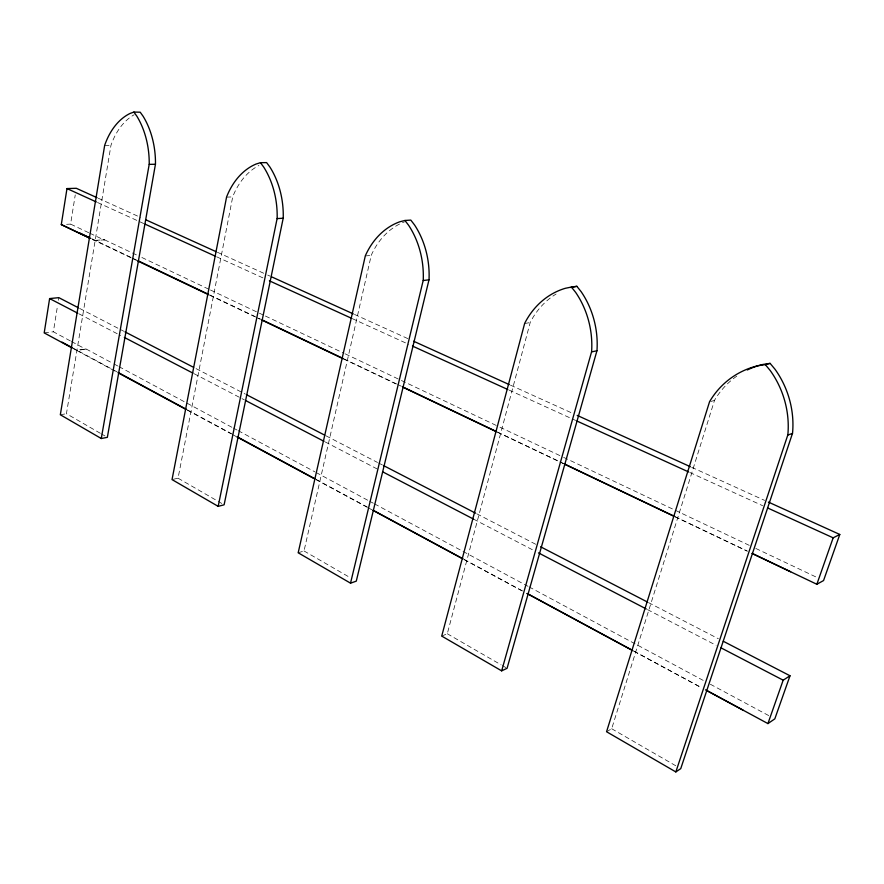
<?xml version="1.0" encoding="UTF-8"?>
<svg xmlns="http://www.w3.org/2000/svg" width="884" height="884" viewBox="0 0 884 884"><rect width="100%" height="100%" fill="white"/><g stroke="black" fill="none" stroke-linecap="round" stroke-linejoin="round"><path stroke-width="0.66" stroke-dasharray="4.42 3.31" d="M70.311 340.892L53.371 331.787L57.559 305.532M58.399 300.273L58.819 297.654M88.687 232.691L70.587 224.105L75.25 194.922M100.334 433.282L66.433 413.701L110.964 145.319A67.803 46.753 86.5 0 1 134.147 114.743M73.273 348.605L76.908 350.572L86.102 348.981L76.963 350.219M131.274 257.907L91.505 238.967L95.129 240.724L104.445 239.752L95.185 240.338M173.242 479.305L178.049 478.189L232.735 196.756A71.924 53.36 85.4 0 1 258.935 165.474M298.184 552.787L304.019 550.964L371.247 255.266A76.654 61.383 83.1 0 1 404.408 221.873M441.724 636.082L447.282 633.751L530.223 322.417A82.3 71.173 77.3 0 1 556.058 294.063M606.557 731.731L611.684 728.736L714.537 400.275A89.969 82.444 59 0 1 738.936 374.683M710.725 401.502L714.46 400.43M60.333 414.762L66.433 413.701M524.61 323.489L530.157 322.572M44.2 332.892L53.371 331.787M365.28 255.951L371.203 255.41M66.609 224.315L70.587 224.105M226.536 197.132L232.691 196.9M104.632 145.462L110.931 145.451M98.279 198.248L140.666 217.475M217.398 252.26L266.46 274.504M267.719 275.079L270.239 276.217M354.517 314.439L409.867 339.533M510.499 385.159L572.147 413.104M691.653 467.293L764.605 500.377M97.527 202.491L143.86 223.608M216.657 256.802L265.609 279.112M352.208 318.583L408.695 344.329M509.096 390.109L575.617 420.43M689.829 472.487L762.627 505.681M104.445 239.752L136.876 255.122M141.871 257.487L209.254 289.422M210.502 290.018L264.15 315.444M265.399 316.03L344.009 353.291M345.257 353.876L400.165 379.899M401.402 380.496L498.731 426.618M499.979 427.204L562.368 456.774M563.616 457.371L749.533 545.483M755.776 548.434L817.346 577.617M89.892 233.254L104.378 240.128M91.616 238.636L131.285 257.542M132.534 258.139L137.517 260.515M209.707 294.924L260.747 319.246M344.152 358.992L396.43 383.91M397.678 384.507L401.413 386.286M497.261 431.967L563.23 463.404M675.265 516.797L747.466 551.207M132.523 258.493L137.506 260.868M209.795 295.289L254.669 316.649M255.918 317.234L260.902 319.61M343.169 358.771L396.761 384.286M497.725 432.342L558.798 461.415M560.036 462.012L563.782 463.791M674.713 516.599L747.002 551.008M79.615 308.406L123.727 331.213M196.071 368.628L245.111 393.988M326.03 435.834L377.523 462.465M378.75 463.094L382.429 464.995M476.841 513.825L535.693 544.257M648.491 602.59L718.383 638.734M79.007 313.853L120.666 335.522M194.171 373.766L240.735 397.988M241.962 398.629L244.404 399.899M325.268 441.967L379.181 470.012M473.526 519.096L533.56 550.334M647.508 609.606L716.117 645.298M86.102 348.981L112.876 363.357M114.091 364.009L117.738 365.976M118.953 366.628L185.883 402.574M187.099 403.226L232.127 427.403M233.343 428.055L236.989 430.022M238.205 430.674L314.87 471.846M316.085 472.498L368.407 500.598M369.623 501.25L373.28 503.217M374.496 503.869L527.814 586.214M529.03 586.865L704.261 680.967M710.338 684.238L768.925 715.697M71.516 341.533L86.035 349.346M72.355 347.721L117.008 371.855M187.397 409.889L233.509 434.806M316.03 479.393L369.424 508.245M464.078 559.395L522.322 590.877M633.972 651.199L701.929 687.929M76.908 350.55L116.953 372.164M187.331 410.154L231.011 433.735M232.216 434.387L237.078 437.016M315.942 479.581L366.904 507.096M368.12 507.748L371.755 509.714M463.978 559.495L522.212 590.932M633.85 651.199L701.797 687.874M101.505 433.956L105.008 435.989M178.049 478.189L221.751 503.438M304.019 550.964L350.329 577.727M447.282 633.751L501.095 664.834M502.289 665.53L505.869 667.597M611.684 728.736L675.984 765.887"/><path stroke-width="1.33" d="M101.273 438.519L149.219 164.214A66.72 44.675 86.6 0 0 136.865 116.213L133.904 112.069L130.025 113.472A68.09 46.786 86.4 0 0 104.677 145.33L60.333 414.762L101.273 438.519L107.351 437.337L155.473 164.115A66.433 44.653 86.7 0 0 143.153 116.334L140.213 112.202L133.904 112.069M218.171 506.355L277.145 218.425A70.676 50.874 85.8 0 0 263.775 167.175L260.471 162.689L256.017 164.059A72.245 53.427 85.4 0 0 226.58 196.999L172.037 479.592L218.171 506.355L224.116 504.808L283.223 218.083A70.366 50.819 85.9 0 0 269.918 167.065L266.614 162.601L260.471 162.689M350.528 583.164L423.226 280.339A75.206 58.388 84.1 0 0 408.673 225.365L404.938 220.481L399.778 221.785A77.03 61.504 83.1 0 0 365.324 255.808L298.184 552.787L350.528 583.164L356.274 581.164L429.027 279.675A74.853 58.289 84.2 0 0 414.541 224.956L410.817 220.094L404.938 220.481M501.659 670.857L591.606 351.71A80.532 67.571 80.1 0 0 575.672 292.416L571.407 287.057L565.362 288.283A82.731 71.361 77.3 0 0 524.676 323.334L441.724 636.082L501.659 670.857L507.073 668.293L596.976 350.617A80.124 67.416 80.1 0 0 581.108 291.632L576.854 286.305L571.407 287.057M78.4 307.776L58.819 297.654L49.614 298.571L44.2 332.892L72.057 347.953M61.294 224.591L90.301 238.393L61.294 224.591L66.985 188.568L76.311 188.292L97.052 197.696M675.84 771.931L787.843 434.873A87.262 78.543 68.3 0 0 770.229 370.54L765.301 364.617L758.152 365.689A90.466 82.742 59.3 0 0 709.565 401.701L606.557 731.731L675.84 771.931L680.746 768.638L792.539 433.226A86.787 78.3 68.1 0 0 775.003 369.247L770.097 363.368L762.98 364.44A89.969 82.444 59 0 0 747.311 369.965M706.78 690.548L767.931 723.587L783.169 680.183L790.009 675.774L723.278 641.265M752.439 553.583L816.849 584.269L833.159 537.826L839.8 534.466L768.384 502.09M790.009 675.774L774.815 718.869L767.931 723.587M839.8 534.466L823.556 580.556L816.849 584.269M787.81 435.061L792.506 433.403M765.301 364.617L770.097 363.368M591.584 351.887L596.943 350.782M570.832 287.521L576.854 286.305M423.204 280.504L429.005 279.83M277.134 218.58L283.212 218.237M149.208 164.358L155.462 164.269M145.705 219.751L216.149 251.697M271.498 276.791L353.257 313.864M413.646 341.246L509.25 384.595M577.175 415.392L690.393 466.719M66.985 188.568L96.301 201.928M145.12 224.182L215.409 256.227M269.377 280.825L350.959 318.019M412.452 346.053L507.847 389.535M576.876 421.005L688.581 471.923M767.644 507.969L833.159 537.826M79.704 232.956L89.229 237.509M138.755 261.112L208.469 294.328M261.995 319.842L342.904 358.396M402.651 386.872L496.012 431.37M564.478 464.001L674.017 516.201M137.506 260.868L208.558 294.692M262.15 320.207L343.169 358.771M402.993 387.247L496.476 431.746M565.031 464.387L673.464 516.002M751.986 553.384L790.627 571.771M124.953 331.854L193.618 367.357M246.338 394.618L324.804 435.204M383.656 465.636L475.614 513.184M540.599 546.787L647.265 601.949M49.614 298.571L77.781 313.223M124.335 337.434L192.944 373.136M245.63 400.54L324.041 441.337M382.86 471.934L473.526 519.096M538.455 552.876L646.281 608.966M721.012 647.85L783.169 680.183M61.99 342.13L72.355 347.721M118.224 372.507L186.181 409.237M237.155 436.773L314.814 478.741M373.059 510.212L462.862 558.743M527.184 593.495L632.756 650.547M118.169 372.827L186.115 409.502M237.078 437.016L314.726 478.929M372.971 510.366L462.763 558.843M527.063 593.551L632.635 650.536M705.432 689.84L743.046 710.139"/></g></svg>
